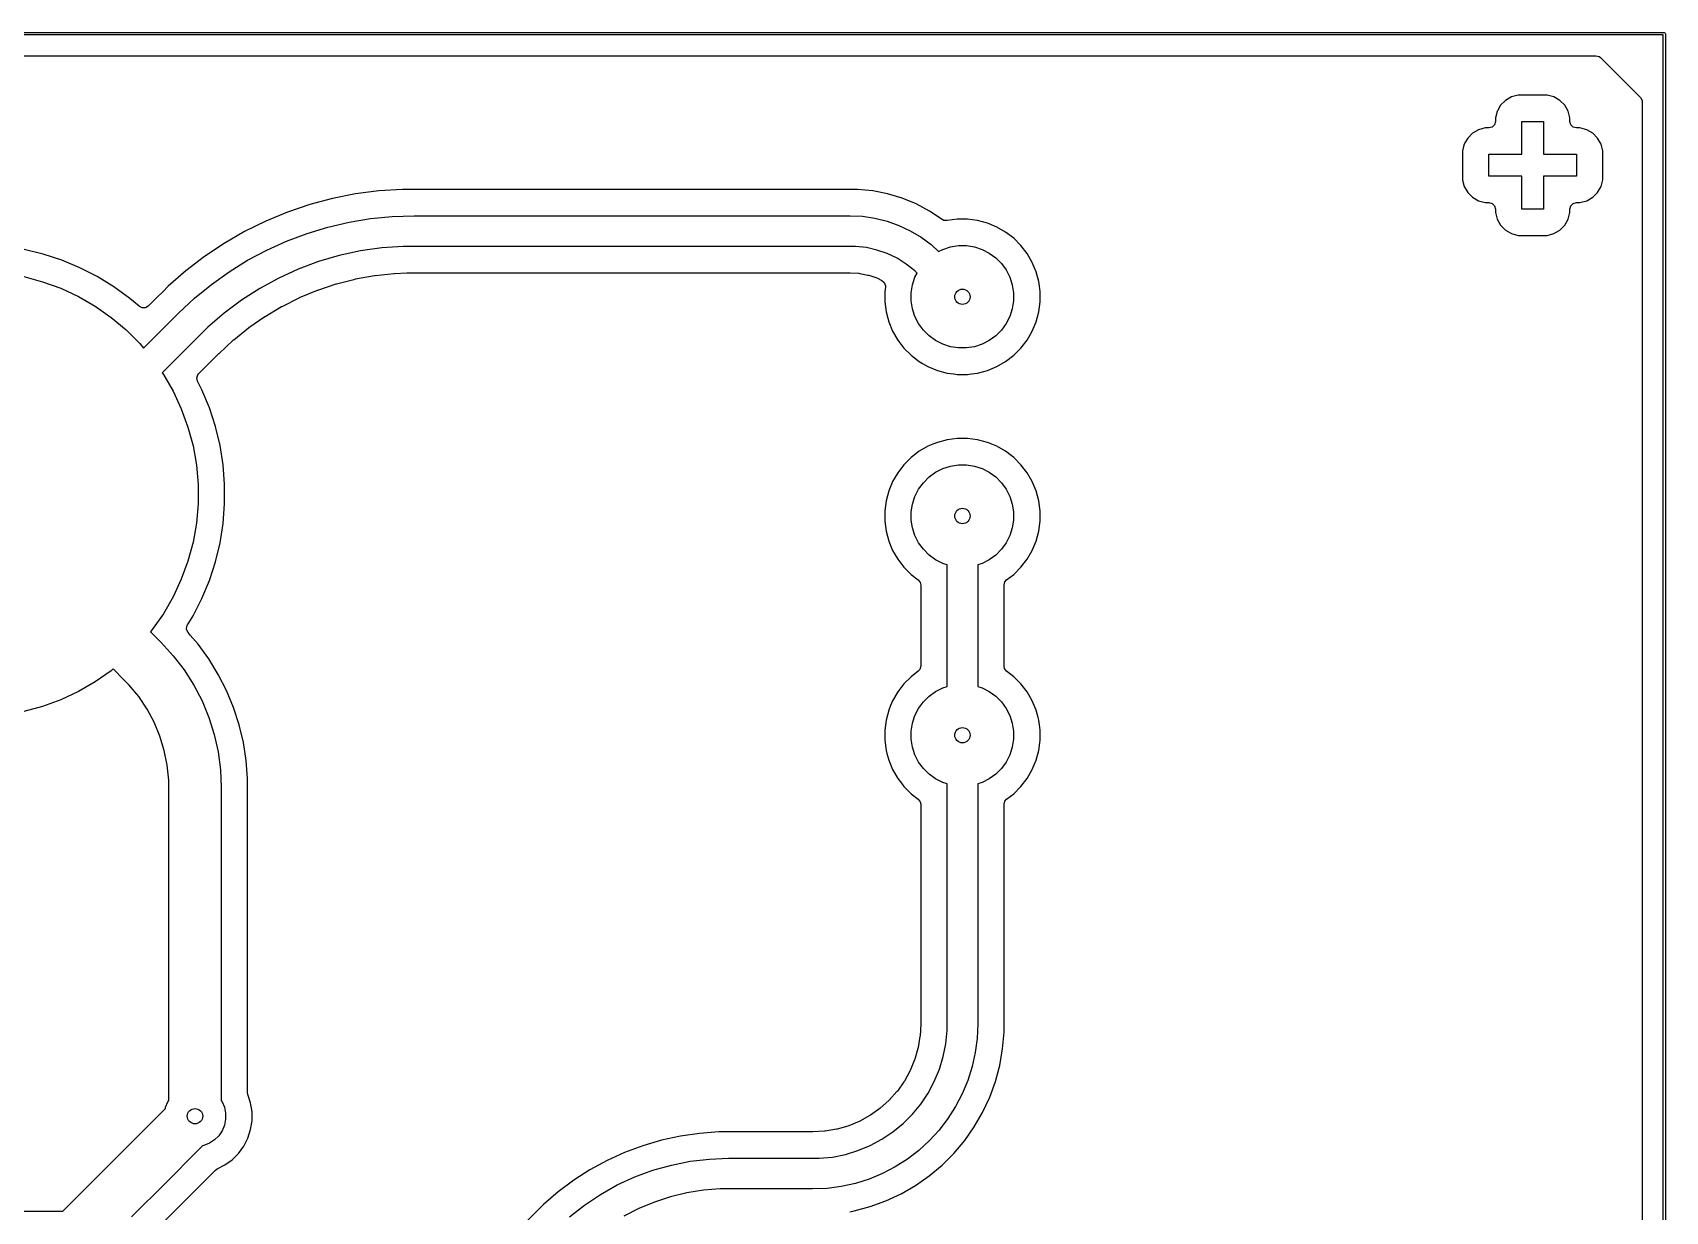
# Model space of a CAD drawing. Extents: x 70.6 to 149.6, y -117.6 to -52.5.
# Drawn here: x 112.39 to 149.61, y -79.41 to -52.53 of the extents above; entities that cross this region are included whole.
import ezdxf

# ---------------------------------------------------------------- set-up
doc = ezdxf.new("R2010")
doc.units = 0
doc.layers.add('BLACK', color=7, linetype='CONTINUOUS')

msp = doc.modelspace()

# ---------------------------------------------------------------- linework, layer by layer
at = {"layer": 'BLACK', "linetype": 'CONTINUOUS'}
for p, q in [((70.58834, -52.52617), (149.58834, -52.52617)), ((149.56334, -52.57617), (70.61334, -52.57617)), ((149.56334, -117.52617), (149.56334, -52.57617)), ((149.58834, -52.52617), (149.597907, -52.528073)), ((149.597907, -52.528073), (149.611437, -52.541603)), ((149.611437, -52.541603), (149.61334, -52.55117)), ((149.61334, -52.55117), (149.61334, -117.55117)), ((72.149558, -53.05167), (148.027122, -53.05167)), ((148.027122, -53.05167), (148.101622, -53.071632)), ((148.101622, -53.071632), (148.132481, -53.095311)), ((148.132481, -53.095311), (149.044199, -54.007029)), ((146.259283, -53.95067), (146.106556, -53.991593)), ((146.417397, -53.95067), (146.259283, -53.95067)), ((146.917397, -53.95067), (146.417397, -53.95067)), ((147.070124, -53.991593), (146.917397, -53.95067)), ((145.776762, -54.326855), (145.73784, -54.472111)), ((145.778763, -54.319386), (145.776762, -54.326855)), ((145.785588, -54.307564), (145.778763, -54.319386)), ((145.85782, -54.182453), (145.785588, -54.307564)), ((145.969623, -54.07065), (145.85782, -54.182453)), ((146.106554, -53.991594), (145.969623, -54.07065)), ((146.106556, -53.991593), (146.106554, -53.991593)), ((146.106554, -53.991593), (146.106554, -53.991594)), ((147.207056, -54.07065), (147.070124, -53.991593)), ((147.31886, -54.182454), (147.207056, -54.07065)), ((147.397917, -54.319386), (147.31886, -54.182454)), ((147.438839, -54.472111), (147.397917, -54.319386)), ((149.044199, -54.007029), (149.082763, -54.073824)), ((149.082763, -54.073824), (149.08784, -54.112388)), ((149.08784, -54.112388), (149.08784, -115.989952)), ((145.509283, -54.70067), (145.356556, -54.741593)), ((145.58884, -54.70067), (145.509283, -54.70067)), ((145.66334, -54.680708), (145.58884, -54.70067)), ((145.717878, -54.62617), (145.66334, -54.680708)), ((145.73784, -54.55167), (145.717878, -54.62617)), ((145.73784, -54.472111), (145.73784, -54.55167)), ((146.33834, -55.30117), (146.33834, -54.55117)), ((146.33834, -54.55117), (146.83834, -54.55117)), ((146.83834, -54.55117), (146.83834, -55.30117)), ((147.43884, -54.472113), (147.438839, -54.472111)), ((147.43884, -54.55167), (147.43884, -54.472113)), ((147.458802, -54.62617), (147.43884, -54.55167)), ((147.51334, -54.680708), (147.458802, -54.62617)), ((147.58784, -54.70067), (147.51334, -54.680708)), ((147.667397, -54.70067), (147.58784, -54.70067)), ((147.820124, -54.741593), (147.667397, -54.70067)), ((145.028763, -55.069386), (145.015058, -55.120535)), ((145.045793, -55.039889), (145.028763, -55.069386)), ((145.10782, -54.932453), (145.045793, -55.039889)), ((145.219623, -54.82065), (145.10782, -54.932453)), ((145.356554, -54.741594), (145.219623, -54.82065)), ((145.356556, -54.741593), (145.356554, -54.741593)), ((145.356554, -54.741593), (145.356554, -54.741594)), ((147.957056, -54.82065), (147.820124, -54.741593)), ((148.06886, -54.932454), (147.957056, -54.82065)), ((148.147917, -55.069386), (148.06886, -54.932454)), ((148.18884, -55.222113), (148.147917, -55.069386)), ((145.015058, -55.120535), (144.98784, -55.222111)), ((144.98784, -55.222111), (144.98784, -55.880228)), ((145.58834, -55.80117), (145.58834, -55.30117)), ((145.58834, -55.30117), (146.33834, -55.30117)), ((146.83834, -55.30117), (147.58834, -55.30117)), ((147.58834, -55.30117), (147.58834, -55.80117)), ((148.18884, -55.880227), (148.18884, -55.222113)), ((146.33834, -55.80117), (145.58834, -55.80117)), ((146.33834, -56.55117), (146.33834, -55.80117)), ((147.58834, -55.80117), (146.83834, -55.80117)), ((146.83834, -55.80117), (146.83834, -56.55117)), ((120.284842, -56.135772), (119.753003, -56.205788)), ((120.820127, -56.100692), (120.284842, -56.135772)), ((120.987386, -56.100692), (120.820127, -56.100692)), ((120.987847, -56.10067), (120.987386, -56.100692)), ((131.027671, -56.10067), (120.987847, -56.10067)), ((131.200159, -56.100669), (131.027671, -56.10067)), ((131.200164, -56.100669), (131.200159, -56.100669)), ((131.54349, -56.134481), (131.200164, -56.100669)), ((131.543493, -56.134481), (131.54349, -56.134481)), ((131.543497, -56.134482), (131.543493, -56.134481)), ((131.881845, -56.201782), (131.543497, -56.134482)), ((132.211976, -56.301925), (131.881845, -56.201782)), ((144.98784, -55.880228), (144.990483, -55.89009)), ((144.990483, -55.89009), (145.028763, -56.032954)), ((145.028763, -56.032954), (145.10782, -56.169886)), ((145.10782, -56.169886), (145.219624, -56.28169)), ((147.957056, -56.28169), (148.06886, -56.169886)), ((148.06886, -56.169886), (148.147917, -56.032954)), ((148.147917, -56.032954), (148.18884, -55.880227)), ((118.708716, -56.449278), (118.200765, -56.621702)), ((118.708739, -56.449271), (118.708716, -56.449278)), ((119.226865, -56.310442), (118.708739, -56.449271)), ((119.226883, -56.310438), (119.226865, -56.310442)), ((119.753003, -56.205788), (119.226883, -56.310438)), ((132.211985, -56.301928), (132.211976, -56.301925)), ((132.53071, -56.433948), (132.211985, -56.301928)), ((132.530716, -56.433951), (132.53071, -56.433948)), ((132.834954, -56.596569), (132.530716, -56.433951)), ((145.219624, -56.28169), (145.356556, -56.360747)), ((145.356556, -56.360747), (145.509283, -56.40167)), ((145.509283, -56.40167), (145.58884, -56.40167)), ((145.58884, -56.40167), (145.66334, -56.421632)), ((145.66334, -56.421632), (145.717878, -56.47617)), ((145.717878, -56.47617), (145.73784, -56.55067)), ((145.73784, -56.55067), (145.73784, -56.630227)), ((146.83834, -56.55117), (146.33834, -56.55117)), ((147.43884, -56.55067), (147.458802, -56.47617)), ((147.43884, -56.630227), (147.43884, -56.55067)), ((147.458802, -56.47617), (147.51334, -56.421632)), ((147.51334, -56.421632), (147.58784, -56.40167)), ((147.58784, -56.40167), (147.667397, -56.40167)), ((147.667397, -56.40167), (147.820124, -56.360747)), ((147.820124, -56.360747), (147.957056, -56.28169)), ((117.705158, -56.826986), (117.224051, -57.064241)), ((117.705164, -56.826984), (117.705158, -56.826986)), ((118.200751, -56.621707), (117.705164, -56.826984)), ((118.200765, -56.621702), (118.200751, -56.621707)), ((119.123222, -56.959896), (119.607091, -56.847076)), ((119.607091, -56.847076), (120.097303, -56.766144)), ((120.097303, -56.766144), (120.591759, -56.717447)), ((120.591759, -56.717447), (121.087635, -56.701216)), ((121.087635, -56.701216), (121.088339, -56.70117)), ((121.088339, -56.70117), (131.027679, -56.70117)), ((131.027679, -56.70117), (131.027687, -56.70117)), ((131.027687, -56.70117), (131.312972, -56.715184)), ((131.312972, -56.715184), (131.59552, -56.757094)), ((131.59552, -56.757094), (131.8726, -56.826497)), ((131.8726, -56.826497), (132.141543, -56.922725)), ((132.141543, -56.922725), (132.399758, -57.044852)), ((133.124407, -56.789975), (132.834954, -56.596569)), ((133.168513, -56.809979), (133.124407, -56.789975)), ((133.237034, -56.810031), (133.168513, -56.809979)), ((133.237409, -56.811915), (133.237034, -56.810031)), ((133.242197, -56.810962), (133.237409, -56.811915)), ((133.472289, -56.78067), (133.242197, -56.810962)), ((133.472295, -56.78067), (133.472289, -56.78067)), ((133.704385, -56.78067), (133.472295, -56.78067)), ((133.70439, -56.78067), (133.704385, -56.78067)), ((133.934478, -56.810961), (133.70439, -56.78067)), ((133.934489, -56.810964), (133.934478, -56.810961)), ((134.15867, -56.871033), (133.934489, -56.810964)), ((134.158671, -56.871033), (134.15867, -56.871033)), ((134.158673, -56.871034), (134.158671, -56.871033)), ((134.19741, -56.887079), (134.158673, -56.871034)), ((134.373092, -56.95985), (134.19741, -56.887079)), ((145.73784, -56.630227), (145.778763, -56.782954)), ((145.778763, -56.782954), (145.85782, -56.919886)), ((145.85782, -56.919886), (145.969624, -57.03169)), ((147.207056, -57.03169), (147.31886, -56.919886)), ((147.31886, -56.919886), (147.397917, -56.782954)), ((147.397917, -56.782954), (147.43884, -56.630227)), ((117.224051, -57.064241), (116.759502, -57.332445)), ((117.730202, -57.484185), (118.182764, -57.279134)), ((118.182764, -57.279134), (118.647767, -57.104121)), ((118.647767, -57.104121), (119.123222, -56.959896)), ((132.399758, -57.044852), (132.644759, -57.1917)), ((132.644759, -57.1917), (132.874187, -57.361855)), ((134.373098, -56.959853), (134.373092, -56.95985)), ((134.373099, -56.959854), (134.373098, -56.959853)), ((134.574084, -57.075891), (134.373099, -56.959854)), ((134.574092, -57.075896), (134.574084, -57.075891)), ((134.758217, -57.217181), (134.574092, -57.075896)), ((134.922328, -57.381292), (134.758217, -57.217181)), ((145.969624, -57.03169), (146.106556, -57.110747)), ((146.106556, -57.110747), (146.259283, -57.15167)), ((146.259283, -57.15167), (146.917397, -57.15167)), ((146.917397, -57.15167), (147.070124, -57.110747)), ((147.070124, -57.110747), (147.207056, -57.03169)), ((112.631455, -57.579727), (112.197404, -57.475519)), ((113.055964, -57.717658), (112.631455, -57.579727)), ((116.313464, -57.630476), (115.887879, -57.957036)), ((116.313469, -57.630471), (116.313464, -57.630476)), ((116.759487, -57.332454), (116.313469, -57.630471)), ((116.759502, -57.332445), (116.759487, -57.332454)), ((117.29202, -57.718396), (117.730202, -57.484185)), ((119.382657, -57.61103), (118.910258, -57.749736)), ((119.863748, -57.506377), (119.382657, -57.61103)), ((120.351079, -57.436312), (119.863748, -57.506377)), ((120.842166, -57.401191), (120.351079, -57.436312)), ((121.088337, -57.401193), (120.842166, -57.401191)), ((121.088339, -57.40117), (121.088337, -57.401169)), ((121.088337, -57.401169), (121.088337, -57.40117)), ((121.088337, -57.40117), (121.088337, -57.401193)), ((131.027679, -57.40117), (121.088339, -57.40117)), ((131.027681, -57.401169), (131.027679, -57.40117)), ((131.027682, -57.40117), (131.027681, -57.401169)), ((131.15183, -57.401169), (131.027682, -57.40117)), ((131.398565, -57.428968), (131.15183, -57.401169)), ((131.640636, -57.484218), (131.398565, -57.428968)), ((131.874999, -57.566224), (131.640636, -57.484218)), ((132.098706, -57.673955), (131.874999, -57.566224)), ((132.308944, -57.806057), (132.098706, -57.673955)), ((132.874187, -57.361855), (133.046603, -57.518124)), ((133.046603, -57.518124), (133.1406, -57.470231)), ((133.1406, -57.470231), (133.315209, -57.413497)), ((133.315209, -57.413497), (133.496543, -57.384777)), ((133.496543, -57.384777), (133.680137, -57.384777)), ((133.680137, -57.384777), (133.861471, -57.413497)), ((133.861471, -57.413497), (134.03608, -57.470231)), ((134.03608, -57.470231), (134.199663, -57.553581)), ((134.199663, -57.553581), (134.348194, -57.661495)), ((134.348194, -57.661495), (134.478015, -57.791316)), ((135.063613, -57.565417), (134.922328, -57.381292)), ((135.063616, -57.565422), (135.063613, -57.565417)), ((135.17966, -57.766418), (135.063616, -57.565422)), ((113.055986, -57.717666), (113.055964, -57.717658)), ((113.468372, -57.888482), (113.055986, -57.717666)), ((113.866087, -58.091127), (113.468372, -57.888482)), ((115.887877, -57.957038), (115.484568, -58.310728)), ((115.887879, -57.957036), (115.887877, -57.957038)), ((116.466233, -58.270165), (116.870095, -57.980764)), ((116.870095, -57.980764), (117.29202, -57.718396)), ((118.448957, -57.92179), (118.001107, -58.126315)), ((118.910258, -57.749736), (118.448957, -57.92179)), ((120.19816, -58.065164), (120.63417, -58.01829)), ((120.63417, -58.01829), (120.644768, -58.017532)), ((120.644768, -58.017532), (120.925785, -58.007497)), ((120.925785, -58.007497), (121.086321, -58.001765)), ((121.086321, -58.001765), (121.091638, -58.00167)), ((121.091638, -58.00167), (121.18195, -58.00167)), ((121.18195, -58.00167), (130.934066, -58.00167)), ((130.934066, -58.00167), (130.934071, -58.001671)), ((130.934071, -58.001671), (131.022812, -58.00167)), ((131.022812, -58.00167), (131.032553, -58.001988)), ((131.032553, -58.001988), (131.228115, -58.014805)), ((131.228115, -58.014805), (131.247428, -58.017348)), ((131.247428, -58.017348), (131.434854, -58.054628)), ((131.434854, -58.054628), (131.453656, -58.059665)), ((131.453656, -58.059665), (131.634626, -58.121095)), ((132.50307, -57.960867), (132.308944, -57.806057)), ((132.554059, -58.011856), (132.50307, -57.960867)), ((132.507401, -58.10343), (132.554059, -58.011856)), ((134.478015, -57.791316), (134.585929, -57.939847)), ((134.585929, -57.939847), (134.669279, -58.10343)), ((135.268477, -57.98084), (135.17966, -57.766418)), ((135.328546, -58.205021), (135.268477, -57.98084)), ((112.187853, -58.091586), (112.615925, -58.206288)), ((112.615925, -58.206288), (113.032372, -58.357862)), ((113.032372, -58.357862), (113.434023, -58.545155)), ((113.866095, -58.091132), (113.866087, -58.091127)), ((114.246692, -58.324363), (113.866095, -58.091132)), ((114.607817, -58.586735), (114.246692, -58.324363)), ((115.365313, -58.429984), (115.226329, -58.568967)), ((115.484566, -58.31073), (115.365312, -58.429983)), ((115.365312, -58.429983), (115.365313, -58.429984)), ((115.484568, -58.310728), (115.484566, -58.31073)), ((116.082163, -58.585361), (116.466233, -58.270165)), ((117.568988, -58.362267), (117.154803, -58.628446)), ((118.001107, -58.126315), (117.568988, -58.362267)), ((118.479398, -58.568253), (118.884561, -58.400431)), ((118.884561, -58.400431), (118.894481, -58.396731)), ((118.894481, -58.396731), (119.310609, -58.258232)), ((119.310609, -58.258232), (119.320759, -58.255252)), ((119.320759, -58.255252), (119.745705, -58.146792)), ((119.745705, -58.146792), (119.756059, -58.14454)), ((119.756059, -58.14454), (120.187651, -58.066674)), ((120.187651, -58.066674), (120.19816, -58.065164)), ((131.634626, -58.121095), (131.652621, -58.128549)), ((131.652621, -58.128549), (131.749908, -58.176526)), ((131.749908, -58.176526), (131.807895, -58.227379)), ((131.807895, -58.227379), (131.832687, -58.300414)), ((131.831731, -58.329607), (131.81784, -58.435119)), ((131.81784, -58.435119), (131.81784, -58.66722)), ((131.832687, -58.300414), (131.831731, -58.329607)), ((132.421947, -58.459373), (132.450667, -58.278039)), ((132.450667, -58.278039), (132.507401, -58.10343)), ((134.669279, -58.10343), (134.726013, -58.278039)), ((134.726013, -58.278039), (134.754733, -58.459373)), ((135.328548, -58.20503), (135.328546, -58.205021)), ((135.328548, -58.205031), (135.328548, -58.20503)), ((135.342463, -58.310728), (135.328548, -58.205031)), ((135.358157, -58.429942), (135.342463, -58.310728)), ((135.358839, -58.435119), (135.358157, -58.429942)), ((135.35884, -58.435125), (135.358839, -58.435119)), ((135.35884, -58.667215), (135.35884, -58.435125)), ((113.434023, -58.545155), (113.817822, -58.766741)), ((113.817822, -58.766741), (114.180848, -59.020935)), ((114.817796, -58.766074), (114.607817, -58.586735)), ((114.827095, -58.774016), (114.817796, -58.766074)), ((114.885299, -58.804638), (114.827095, -58.774016)), ((114.962427, -58.804638), (114.885299, -58.804638)), ((115.029222, -58.766074), (114.962427, -58.804638)), ((115.226329, -58.568967), (115.029222, -58.766074)), ((115.719531, -58.925001), (116.082163, -58.585361)), ((117.154803, -58.628446), (116.760662, -58.923494)), ((117.6911, -58.99783), (118.068278, -58.774042)), ((118.068278, -58.774042), (118.077589, -58.768958)), ((118.077589, -58.768958), (118.469741, -58.572663)), ((118.469741, -58.572663), (118.479398, -58.568253)), ((131.81784, -58.66722), (131.848131, -58.897308)), ((132.421947, -58.642967), (132.421947, -58.459373)), ((132.450667, -58.824301), (132.421947, -58.642967)), ((134.754733, -58.642967), (134.726013, -58.824301)), ((134.754733, -58.459373), (134.754733, -58.642967)), ((135.328548, -58.897308), (135.358839, -58.66722)), ((135.358839, -58.66722), (135.35884, -58.667215)), ((114.180848, -59.020935), (114.520338, -59.305801)), ((114.921151, -59.723381), (115.719524, -58.925008)), ((115.719524, -58.925008), (115.71953, -58.925001)), ((115.71953, -58.925001), (115.719531, -58.925001)), ((116.760662, -58.923494), (116.388574, -59.245909)), ((117.321955, -59.25367), (117.68219, -59.003556)), ((117.68219, -59.003556), (117.6911, -58.99783)), ((131.848131, -58.897308), (131.848131, -58.897309)), ((131.848131, -58.897309), (131.885397, -59.036387)), ((131.885397, -59.036387), (131.908203, -59.1215)), ((131.908203, -59.1215), (131.99702, -59.335922)), ((132.507401, -58.99891), (132.450667, -58.824301)), ((132.590751, -59.162493), (132.507401, -58.99891)), ((132.698665, -59.311024), (132.590751, -59.162493)), ((134.585929, -59.162493), (134.478015, -59.311024)), ((134.669279, -58.99891), (134.585929, -59.162493)), ((134.726013, -58.824301), (134.669279, -58.99891)), ((135.17966, -59.335922), (135.268477, -59.1215)), ((135.268477, -59.1215), (135.328546, -58.897319)), ((135.328546, -58.897314), (135.328548, -58.897309)), ((135.328546, -58.897319), (135.328546, -58.897314)), ((135.328548, -58.897309), (135.328548, -58.897308)), ((114.520338, -59.305801), (114.833709, -59.619172)), ((116.214504, -59.419978), (115.348069, -60.286413)), ((116.388574, -59.245909), (116.214504, -59.419978)), ((116.641049, -59.8428), (116.963983, -59.542139)), ((116.963983, -59.542139), (116.972003, -59.535192)), ((116.972003, -59.535192), (116.976362, -59.53168)), ((116.976362, -59.53168), (117.313456, -59.260033)), ((117.313456, -59.260033), (117.321955, -59.25367)), ((131.99702, -59.335922), (131.997023, -59.335928)), ((131.997023, -59.335928), (131.997024, -59.335929)), ((131.997024, -59.335929), (132.113061, -59.536914)), ((132.113061, -59.536914), (132.113066, -59.536922)), ((132.113066, -59.536922), (132.254351, -59.721047)), ((132.828486, -59.440845), (132.698665, -59.311024)), ((132.977017, -59.548759), (132.828486, -59.440845)), ((133.1406, -59.632109), (132.977017, -59.548759)), ((134.199663, -59.548759), (134.03608, -59.632109)), ((134.348194, -59.440845), (134.199663, -59.548759)), ((134.478015, -59.311024), (134.348194, -59.440845)), ((134.922329, -59.721047), (135.063616, -59.536918)), ((135.063616, -59.536918), (135.17966, -59.335922)), ((114.833709, -59.619172), (114.921151, -59.723381)), ((116.179576, -60.30414), (116.637277, -59.846439)), ((116.637277, -59.846439), (116.641049, -59.8428)), ((132.254351, -59.721047), (132.418463, -59.885159)), ((132.418463, -59.885159), (132.458526, -59.9159)), ((132.458526, -59.9159), (132.602587, -60.026443)), ((133.315209, -59.688843), (133.1406, -59.632109)), ((133.496543, -59.717563), (133.315209, -59.688843)), ((133.680137, -59.717563), (133.496543, -59.717563)), ((133.861471, -59.688843), (133.680137, -59.717563)), ((134.03608, -59.632109), (133.861471, -59.688843)), ((134.574088, -60.026446), (134.758217, -59.885159)), ((134.758217, -59.885159), (134.922329, -59.721047)), ((115.348069, -60.286413), (115.372769, -60.321688)), ((132.602587, -60.026443), (132.602595, -60.026448)), ((132.602595, -60.026448), (132.679156, -60.07065)), ((132.679156, -60.07065), (132.803588, -60.14249)), ((132.803588, -60.14249), (133.01801, -60.231307)), ((133.01801, -60.231307), (133.242191, -60.291376)), ((133.242191, -60.291376), (133.242195, -60.291376)), ((133.242195, -60.291376), (133.242201, -60.291378)), ((133.242201, -60.291378), (133.393945, -60.311355)), ((133.792386, -60.310084), (133.934478, -60.291378)), ((133.934478, -60.291378), (133.934479, -60.291378)), ((133.934479, -60.291378), (133.934484, -60.291376)), ((133.934484, -60.291376), (133.934489, -60.291376)), ((133.934489, -60.291376), (134.15867, -60.231307)), ((134.15867, -60.231307), (134.373092, -60.14249)), ((134.373092, -60.14249), (134.574088, -60.026446)), ((115.372769, -60.321688), (115.594355, -60.705487)), ((116.136144, -60.401696), (116.159978, -60.328343)), ((116.152179, -60.477137), (116.136144, -60.401696)), ((116.251028, -60.671138), (116.152179, -60.477137)), ((116.159978, -60.328343), (116.179576, -60.30414)), ((133.393945, -60.311355), (133.472295, -60.32167)), ((133.472295, -60.32167), (133.704385, -60.32167)), ((133.704385, -60.32167), (133.792386, -60.310084)), ((115.594355, -60.705487), (115.781648, -61.107138)), ((116.421848, -61.083535), (116.251028, -60.671138)), ((115.781648, -61.107138), (115.933222, -61.523585)), ((116.559785, -61.508063), (116.421848, -61.083535)), ((115.933222, -61.523585), (116.047924, -61.951657)), ((116.66399, -61.942104), (116.559785, -61.508063)), ((133.472289, -61.78067), (133.242201, -61.810961)), ((133.472295, -61.78067), (133.472289, -61.78067)), ((133.704385, -61.78067), (133.472295, -61.78067)), ((133.70439, -61.78067), (133.704385, -61.78067)), ((133.934478, -61.810961), (133.70439, -61.78067)), ((116.047924, -61.951657), (116.12488, -62.388097)), ((116.733818, -62.382984), (116.66399, -61.942104)), ((132.602587, -62.075896), (132.418462, -62.217181)), ((132.602595, -62.075891), (132.602587, -62.075896)), ((132.80358, -61.959854), (132.602595, -62.075891)), ((132.803583, -61.959852), (132.80358, -61.959854)), ((132.803588, -61.95985), (132.803583, -61.959852)), ((132.91314, -61.914471), (132.803588, -61.95985)), ((133.018006, -61.871034), (132.91314, -61.914471)), ((133.2422, -61.810961), (133.018006, -61.871034)), ((133.242201, -61.810961), (133.2422, -61.810961)), ((133.934489, -61.810964), (133.934478, -61.810961)), ((134.15867, -61.871033), (133.934489, -61.810964)), ((134.158671, -61.871033), (134.15867, -61.871033)), ((134.158673, -61.871034), (134.158671, -61.871033)), ((134.180864, -61.880226), (134.158673, -61.871034)), ((134.373092, -61.95985), (134.180864, -61.880226)), ((134.373098, -61.959853), (134.373092, -61.95985)), ((134.373099, -61.959854), (134.373098, -61.959853)), ((134.574084, -62.075891), (134.373099, -61.959854)), ((134.574092, -62.075896), (134.574084, -62.075891)), ((134.696581, -62.169886), (134.574092, -62.075896)), ((116.12488, -62.388097), (116.163505, -62.829584)), ((116.76884, -62.827983), (116.733818, -62.382984)), ((132.254351, -62.381292), (132.113066, -62.565417)), ((132.418462, -62.217181), (132.254351, -62.381292)), ((132.977017, -62.553581), (133.1406, -62.470231)), ((133.1406, -62.470231), (133.315209, -62.413497)), ((133.315209, -62.413497), (133.496543, -62.384777)), ((133.496543, -62.384777), (133.680137, -62.384777)), ((133.680137, -62.384777), (133.861471, -62.413497)), ((133.861471, -62.413497), (134.03608, -62.470231)), ((134.03608, -62.470231), (134.199663, -62.553581)), ((134.758217, -62.217181), (134.696581, -62.169886)), ((134.922329, -62.381293), (134.758217, -62.217181)), ((134.923627, -62.382985), (134.922329, -62.381293)), ((135.063613, -62.565417), (134.923627, -62.382985)), ((116.163505, -62.829584), (116.163505, -63.272756)), ((116.76884, -63.274357), (116.76884, -62.827983)), ((131.971519, -62.827983), (131.908204, -62.980836)), ((131.99702, -62.766418), (131.971519, -62.827983)), ((131.997022, -62.766413), (131.99702, -62.766418)), ((131.997024, -62.76641), (131.997022, -62.766413)), ((132.113061, -62.565425), (131.997024, -62.76641)), ((132.113066, -62.565417), (132.113061, -62.565425)), ((132.590751, -62.939847), (132.698665, -62.791316)), ((132.698665, -62.791316), (132.828486, -62.661495)), ((132.828486, -62.661495), (132.977017, -62.553581)), ((134.199663, -62.553581), (134.348194, -62.661495)), ((134.348194, -62.661495), (134.478015, -62.791316)), ((134.478015, -62.791316), (134.585929, -62.939847)), ((135.063616, -62.565422), (135.063613, -62.565417)), ((135.17966, -62.766418), (135.063616, -62.565422)), ((135.268477, -62.98084), (135.17966, -62.766418)), ((116.163505, -63.272756), (116.12488, -63.714243)), ((116.733818, -63.719356), (116.76884, -63.274357)), ((131.848131, -63.205031), (131.81784, -63.435119)), ((131.908204, -62.980836), (131.848131, -63.20503)), ((131.848131, -63.20503), (131.848131, -63.205031)), ((132.450667, -63.278039), (132.507401, -63.10343)), ((132.507401, -63.10343), (132.590751, -62.939847)), ((134.585929, -62.939847), (134.669279, -63.10343)), ((134.669279, -63.10343), (134.726013, -63.278039)), ((135.328546, -63.205021), (135.268477, -62.98084)), ((135.328548, -63.20503), (135.328546, -63.205021)), ((135.328548, -63.205031), (135.328548, -63.20503)), ((135.351717, -63.381023), (135.328548, -63.205031)), ((131.81784, -63.435119), (131.81784, -63.66722)), ((132.421947, -63.459373), (132.450667, -63.278039)), ((132.421947, -63.642967), (132.421947, -63.459373)), ((132.450667, -63.824301), (132.421947, -63.642967)), ((134.726013, -63.278039), (134.754733, -63.459373)), ((134.754733, -63.642967), (134.726013, -63.824301)), ((134.754733, -63.459373), (134.754733, -63.642967)), ((135.35884, -63.435125), (135.351717, -63.381023)), ((135.35884, -63.667215), (135.35884, -63.435125)), ((116.12488, -63.714243), (116.047924, -64.150683)), ((116.66399, -64.160236), (116.733818, -63.719356)), ((131.81784, -63.66722), (131.848131, -63.897308)), ((131.848131, -63.897308), (131.848131, -63.897309)), ((131.848131, -63.897309), (131.848134, -63.897319)), ((131.848134, -63.897319), (131.908203, -64.1215)), ((132.507401, -63.99891), (132.450667, -63.824301)), ((132.590751, -64.162493), (132.507401, -63.99891)), ((134.669279, -63.99891), (134.585929, -64.162493)), ((134.726013, -63.824301), (134.669279, -63.99891)), ((135.268477, -64.1215), (135.328546, -63.897319)), ((135.328546, -63.897314), (135.328548, -63.897309)), ((135.328546, -63.897319), (135.328546, -63.897314)), ((135.328548, -63.897308), (135.351976, -63.719354)), ((135.328548, -63.897309), (135.328548, -63.897308)), ((135.351976, -63.719354), (135.35884, -63.667215)), ((116.047924, -64.150683), (115.933222, -64.578755)), ((116.559785, -64.594277), (116.66399, -64.160236)), ((131.908203, -64.1215), (131.99702, -64.335922)), ((131.99702, -64.335922), (131.997023, -64.335928)), ((131.997023, -64.335928), (131.997024, -64.335929)), ((131.997024, -64.335929), (132.113061, -64.536914)), ((132.698665, -64.311024), (132.590751, -64.162493)), ((132.828486, -64.440845), (132.698665, -64.311024)), ((134.478015, -64.311024), (134.348194, -64.440845)), ((134.585929, -64.162493), (134.478015, -64.311024)), ((135.063616, -64.536918), (135.17966, -64.335922)), ((135.17966, -64.335922), (135.268477, -64.1215)), ((115.933222, -64.578755), (115.781648, -64.995202)), ((116.421848, -65.018805), (116.559785, -64.594277)), ((132.113061, -64.536914), (132.113066, -64.536922)), ((132.113066, -64.536922), (132.254351, -64.721047)), ((132.254351, -64.721047), (132.418463, -64.885159)), ((132.977017, -64.548759), (132.828486, -64.440845)), ((133.1406, -64.632109), (132.977017, -64.548759)), ((133.23834, -64.663866), (133.1406, -64.632109)), ((133.23834, -67.438473), (133.23834, -64.663866)), ((134.03608, -64.632109), (133.93834, -64.663866)), ((133.93834, -64.663866), (133.93834, -67.438473)), ((134.199663, -64.548759), (134.03608, -64.632109)), ((134.348194, -64.440845), (134.199663, -64.548759)), ((134.758217, -64.885159), (134.922329, -64.721047)), ((134.922329, -64.721047), (135.063616, -64.536918)), ((115.781648, -64.995202), (115.594355, -65.396853)), ((116.251028, -65.431202), (116.421848, -65.018805)), ((132.418463, -64.885159), (132.579547, -65.008763)), ((132.579547, -65.008763), (132.626498, -65.06995)), ((132.626498, -65.06995), (132.63784, -65.12697)), ((132.63784, -65.12697), (132.63784, -66.975368)), ((134.53884, -65.12697), (134.558802, -65.05247)), ((134.53884, -66.975368), (134.53884, -65.12697)), ((134.558802, -65.05247), (134.597131, -65.008764)), ((134.597131, -65.008764), (134.758217, -64.885159)), ((115.594355, -65.396853), (115.372769, -65.780652)), ((116.048378, -65.828925), (116.251028, -65.431202)), ((115.372769, -65.780652), (115.118575, -66.143678)), ((115.951762, -65.986586), (116.048378, -65.828925)), ((115.118575, -66.143678), (115.077877, -66.192179)), ((115.077877, -66.192179), (115.322256, -66.436558)), ((115.903168, -66.13913), (115.90922, -66.06224)), ((115.936372, -66.208745), (115.903168, -66.13913)), ((115.90922, -66.06224), (115.92263, -66.034125)), ((115.92263, -66.034125), (115.951762, -65.986586)), ((115.98574, -66.266548), (115.936372, -66.208745)), ((115.322256, -66.436558), (115.322261, -66.436562)), ((115.322261, -66.436562), (115.32226, -66.436562)), ((115.32226, -66.436562), (115.322277, -66.436582)), ((115.322277, -66.436582), (115.598156, -66.737652)), ((116.163157, -66.474279), (115.98574, -66.266548)), ((116.407107, -66.81005), (116.163157, -66.474279)), ((115.598156, -66.737652), (115.846759, -67.061641)), ((116.623959, -67.163926), (116.407107, -66.81005)), ((132.63784, -66.975368), (132.617878, -67.049868)), ((134.550182, -67.032387), (134.53884, -66.975368)), ((113.817822, -67.335599), (113.434023, -67.557185)), ((114.180848, -67.081405), (113.817822, -67.335599)), ((114.229349, -67.040707), (114.180848, -67.081405)), ((114.473725, -67.285083), (114.229349, -67.040707)), ((114.473729, -67.285088), (114.473725, -67.285083)), ((114.594656, -67.406016), (114.473729, -67.285088)), ((115.846759, -67.061641), (116.066179, -67.406065)), ((116.62396, -67.163928), (116.623959, -67.163926)), ((116.812373, -67.533712), (116.62396, -67.163928)), ((132.418462, -67.217181), (132.254351, -67.381292)), ((132.579546, -67.093577), (132.418462, -67.217181)), ((132.617878, -67.049868), (132.579546, -67.093577)), ((134.597134, -67.093577), (134.550182, -67.032387)), ((134.758217, -67.217181), (134.597134, -67.093577)), ((134.922328, -67.381292), (134.758217, -67.217181)), ((113.434023, -67.557185), (113.032372, -67.744478)), ((114.81164, -67.670414), (114.594656, -67.406016)), ((115.001664, -67.954807), (114.81164, -67.670414)), ((116.066179, -67.406065), (116.254745, -67.768302)), ((116.812374, -67.533714), (116.812373, -67.533712)), ((116.812376, -67.53372), (116.812374, -67.533714)), ((116.812379, -67.533725), (116.812376, -67.53372)), ((116.971203, -67.917168), (116.812379, -67.533725)), ((132.113061, -67.565425), (131.997024, -67.76641)), ((132.113066, -67.565417), (132.113061, -67.565425)), ((132.254351, -67.381292), (132.113066, -67.565417)), ((132.698665, -67.791316), (132.828486, -67.661495)), ((132.828486, -67.661495), (132.977017, -67.553581)), ((132.977017, -67.553581), (133.1406, -67.470231)), ((133.1406, -67.470231), (133.23834, -67.438473)), ((133.93834, -67.438473), (134.03608, -67.470231)), ((134.03608, -67.470231), (134.199663, -67.553581)), ((134.199663, -67.553581), (134.348194, -67.661495)), ((134.348194, -67.661495), (134.478015, -67.791316)), ((135.063613, -67.565417), (134.922328, -67.381292)), ((135.063616, -67.565422), (135.063613, -67.565417)), ((135.17966, -67.766418), (135.063616, -67.565422)), ((112.615925, -67.896052), (112.187853, -68.010754)), ((113.032372, -67.744478), (112.615925, -67.896052)), ((115.162896, -68.256457), (115.001664, -67.954807)), ((116.254745, -67.768302), (116.411022, -68.145596)), ((117.099452, -68.31189), (116.971203, -67.917168)), ((131.908204, -67.980836), (131.848131, -68.20503)), ((131.952164, -67.874709), (131.908204, -67.980836)), ((131.99702, -67.766418), (131.952164, -67.874709)), ((131.997022, -67.766413), (131.99702, -67.766418)), ((131.997024, -67.76641), (131.997022, -67.766413)), ((132.450667, -68.278039), (132.507401, -68.10343)), ((132.507401, -68.10343), (132.590751, -67.939847)), ((132.590751, -67.939847), (132.698665, -67.791316)), ((134.478015, -67.791316), (134.585929, -67.939847)), ((134.585929, -67.939847), (134.669279, -68.10343)), ((134.669279, -68.10343), (134.726013, -68.278039)), ((135.268477, -67.98084), (135.17966, -67.766418)), ((135.312792, -68.146228), (135.268477, -67.98084)), ((115.293785, -68.572457), (115.162896, -68.256457)), ((116.411022, -68.145596), (116.533821, -68.535074)), ((117.196337, -68.715457), (117.099452, -68.31189)), ((131.848131, -68.205031), (131.81784, -68.435119)), ((131.81784, -68.435119), (131.81784, -68.66722)), ((131.848131, -68.20503), (131.848131, -68.205031)), ((132.421947, -68.459373), (132.450667, -68.278039)), ((132.421947, -68.642967), (132.421947, -68.459373)), ((134.726013, -68.278039), (134.754733, -68.459373)), ((134.754733, -68.459373), (134.754733, -68.642967)), ((135.328548, -68.20503), (135.312792, -68.146228)), ((135.328548, -68.205031), (135.328548, -68.20503)), ((135.342616, -68.31189), (135.328548, -68.205031)), ((135.35884, -68.435125), (135.342616, -68.31189)), ((135.35884, -68.667215), (135.35884, -68.435125)), ((115.39307, -68.899765), (115.293785, -68.572457)), ((116.533821, -68.535074), (116.622206, -68.933773)), ((117.261259, -69.125382), (117.196337, -68.715457)), ((131.81784, -68.66722), (131.848131, -68.897308)), ((132.450667, -68.824301), (132.421947, -68.642967)), ((132.507401, -68.99891), (132.450667, -68.824301)), ((134.726013, -68.824301), (134.669279, -68.99891)), ((134.754733, -68.642967), (134.726013, -68.824301)), ((135.328548, -68.897308), (135.351589, -68.722293)), ((135.351589, -68.722293), (135.35884, -68.667215)), ((115.459795, -69.235229), (115.39307, -68.899765)), ((116.622206, -68.933773), (116.675507, -69.338658)), ((117.293818, -69.539137), (117.261259, -69.125382)), ((131.848131, -68.897308), (131.848131, -68.897309)), ((131.848131, -68.897309), (131.866694, -68.966586)), ((131.866694, -68.966586), (131.908203, -69.1215)), ((131.908203, -69.1215), (131.99702, -69.335922)), ((132.590751, -69.162493), (132.507401, -68.99891)), ((132.698665, -69.311024), (132.590751, -69.162493)), ((134.585929, -69.162493), (134.478015, -69.311024)), ((134.669279, -68.99891), (134.585929, -69.162493)), ((135.17966, -69.335922), (135.268477, -69.1215)), ((135.268477, -69.1215), (135.328546, -68.897319)), ((135.328546, -68.897314), (135.328548, -68.897309)), ((135.328546, -68.897319), (135.328546, -68.897314)), ((135.328548, -68.897309), (135.328548, -68.897308)), ((115.493317, -69.575618), (115.459795, -69.235229)), ((115.493316, -69.746636), (115.493317, -69.575618)), ((116.675507, -69.338658), (116.693267, -69.745533)), ((117.293816, -69.645793), (117.293817, -69.582178)), ((117.293817, -69.582178), (117.293818, -69.539137)), ((131.99702, -69.335922), (131.997023, -69.335928)), ((131.997023, -69.335928), (131.997024, -69.335929)), ((131.997024, -69.335929), (132.113061, -69.536914)), ((132.113061, -69.536914), (132.113066, -69.536922)), ((132.113066, -69.536922), (132.197057, -69.64638)), ((132.828486, -69.440845), (132.698665, -69.311024)), ((132.977017, -69.548759), (132.828486, -69.440845)), ((133.1406, -69.632109), (132.977017, -69.548759)), ((134.199663, -69.548759), (134.03608, -69.632109)), ((134.348194, -69.440845), (134.199663, -69.548759)), ((134.478015, -69.311024), (134.348194, -69.440845)), ((134.922329, -69.721047), (135.061909, -69.539143)), ((135.061909, -69.539143), (135.063613, -69.536922)), ((135.063613, -69.536921), (135.063616, -69.536918)), ((135.063613, -69.536922), (135.063613, -69.536921)), ((135.063616, -69.536918), (135.17966, -69.335922)), ((115.49334, -69.746636), (115.493316, -69.746636)), ((115.49334, -69.746642), (115.49334, -69.746636)), ((115.49334, -76.885233), (115.49334, -69.746642)), ((116.693267, -69.745533), (116.69334, -69.746642)), ((116.69334, -69.746642), (116.69334, -76.885233)), ((117.29384, -69.64638), (117.293816, -69.645793)), ((117.29384, -76.703824), (117.29384, -69.64638)), ((132.197057, -69.64638), (132.254351, -69.721047)), ((132.254351, -69.721047), (132.418463, -69.885159)), ((132.418463, -69.885159), (132.579547, -70.008763)), ((133.23834, -69.663866), (133.1406, -69.632109)), ((133.23834, -75.136956), (133.23834, -69.663866)), ((134.03608, -69.632109), (133.93834, -69.663866)), ((133.93834, -69.663866), (133.93834, -75.136951)), ((134.597131, -70.008764), (134.758217, -69.885159)), ((134.758217, -69.885159), (134.922329, -69.721047)), ((132.579547, -70.008763), (132.626498, -70.06995)), ((132.626498, -70.06995), (132.63784, -70.12697)), ((132.63784, -70.12697), (132.63784, -75.043346)), ((134.53884, -70.12697), (134.558802, -70.05247)), ((134.53884, -75.132876), (134.53884, -70.12697)), ((134.558802, -70.05247), (134.597131, -70.008764)), ((132.637605, -75.141136), (132.62282, -75.404469)), ((132.637839, -75.132783), (132.637605, -75.141136)), ((132.63784, -75.043346), (132.637839, -75.043352)), ((132.637839, -75.043352), (132.637839, -75.071807)), ((132.637839, -75.071807), (132.637839, -75.094811)), ((132.637839, -75.094811), (132.637839, -75.132783)), ((133.23834, -75.136959), (133.23834, -75.136956)), ((133.23834, -75.136961), (133.23834, -75.136959)), ((133.238341, -75.287497), (133.23834, -75.136961)), ((133.93834, -75.136951), (133.92402, -75.465026)), ((134.53884, -75.136944), (134.53884, -75.132876)), ((134.538842, -75.327512), (134.53884, -75.136944)), ((132.620949, -75.421072), (132.577477, -75.676951)), ((132.62282, -75.404469), (132.620949, -75.421072)), ((133.208835, -75.58712), (133.238341, -75.287497)), ((133.92402, -75.465026), (133.881161, -75.790604)), ((134.505629, -75.707199), (134.538842, -75.327512)), ((132.573759, -75.693242), (132.50191, -75.942647)), ((132.577477, -75.676951), (132.573759, -75.693242)), ((133.06271, -76.170517), (133.150103, -75.882408)), ((133.150103, -75.882408), (133.208835, -75.58712)), ((133.881161, -75.790604), (133.81009, -76.111208)), ((134.43945, -76.082546), (134.505629, -75.707199)), ((132.389818, -76.213275), (132.264278, -76.440428)), ((132.397068, -76.198219), (132.389818, -76.213275)), ((132.496392, -75.958417), (132.397068, -76.198219)), ((132.50191, -75.942647), (132.496392, -75.958417)), ((132.947498, -76.448673), (133.06271, -76.170517)), ((133.81009, -76.111208), (133.711346, -76.424398)), ((134.34081, -76.450697), (134.425379, -76.135063)), ((134.425379, -76.135063), (134.439444, -76.082569)), ((134.439444, -76.082566), (134.43945, -76.082546)), ((134.439444, -76.082569), (134.439444, -76.082566)), ((132.105189, -76.666268), (132.094771, -76.679332)), ((132.255389, -76.454575), (132.105189, -76.666268)), ((132.264278, -76.440428), (132.255389, -76.454575)), ((132.805578, -76.714197), (132.947498, -76.448673)), ((133.711346, -76.424398), (133.585682, -76.72779)), ((134.210458, -76.80885), (134.34081, -76.450697)), ((115.417391, -77.068589), (115.423482, -77.037971)), ((115.423482, -77.037971), (115.475995, -76.911192)), ((115.475995, -76.911192), (115.49334, -76.885233)), ((116.69334, -76.885233), (116.710685, -76.911192)), ((116.710685, -76.911192), (116.763198, -77.037971)), ((116.763198, -77.037971), (116.789969, -77.172558)), ((117.301131, -76.749866), (117.29384, -76.703824)), ((117.361817, -76.936636), (117.301131, -76.749866)), ((117.39384, -77.138818), (117.361817, -76.936636)), ((131.910244, -76.884417), (131.716468, -77.057585)), ((131.922061, -76.8726), (131.910244, -76.884417)), ((132.094771, -76.679332), (131.922061, -76.8726)), ((132.44732, -77.197266), (132.638314, -76.964532)), ((132.638314, -76.964532), (132.805578, -76.714197)), ((133.434054, -77.019074), (133.257615, -77.296036)), ((133.585682, -76.72779), (133.434054, -77.019074)), ((134.049388, -77.154279), (134.210458, -76.80885)), ((114.576963, -77.909017), (115.305038, -77.180943)), ((115.305038, -77.180943), (115.305039, -77.180942)), ((115.305039, -77.180942), (115.417391, -77.068589)), ((116.789969, -77.309782), (116.763198, -77.444369)), ((116.789969, -77.172558), (116.789969, -77.309782)), ((117.361817, -77.545704), (117.39384, -77.343522)), ((117.39384, -77.343522), (117.39384, -77.138818)), ((131.235362, -77.359883), (130.99557, -77.459208)), ((131.250416, -77.352633), (131.235362, -77.359883)), ((131.477577, -77.227085), (131.250416, -77.352633)), ((131.491724, -77.218196), (131.477577, -77.227085)), ((131.703404, -77.068003), (131.491724, -77.218196)), ((131.716468, -77.057585), (131.703404, -77.068003)), ((132.001677, -77.601122), (132.234409, -77.410125)), ((132.234409, -77.410125), (132.340854, -77.303681)), ((132.340854, -77.303681), (132.341051, -77.303537)), ((132.341051, -77.303537), (132.44732, -77.197266)), ((133.257615, -77.296036), (133.05771, -77.556566)), ((133.858824, -77.484355), (134.049388, -77.154279)), ((116.537415, -77.782277), (116.423318, -77.858515)), ((116.634447, -77.685245), (116.537415, -77.782277)), ((116.710685, -77.571148), (116.634447, -77.685245)), ((116.763198, -77.444369), (116.710685, -77.571148)), ((117.205627, -77.92278), (117.29856, -77.740389)), ((117.29856, -77.740389), (117.361817, -77.545704)), ((126.726662, -77.789094), (126.302471, -77.913647)), ((127.158642, -77.695124), (126.726662, -77.789094)), ((127.158654, -77.695122), (127.158642, -77.695124)), ((127.596224, -77.632211), (127.158654, -77.695122)), ((127.596225, -77.632211), (127.596224, -77.632211)), ((128.037171, -77.600675), (127.596225, -77.632211)), ((128.158184, -77.600675), (128.037171, -77.600675)), ((128.1583, -77.60067), (128.158184, -77.600675)), ((130.169966, -77.60067), (128.1583, -77.60067)), ((130.178321, -77.600436), (130.169966, -77.60067)), ((130.441615, -77.585648), (130.178321, -77.600436)), ((130.45822, -77.583777), (130.441615, -77.585648)), ((130.7141, -77.540299), (130.45822, -77.583777)), ((130.730389, -77.536581), (130.7141, -77.540299)), ((130.979799, -77.464727), (130.730389, -77.536581)), ((130.99557, -77.459208), (130.979799, -77.464727)), ((131.485825, -77.91031), (131.751346, -77.768387)), ((131.751346, -77.768387), (132.001677, -77.601122)), ((133.05771, -77.556566), (132.835858, -77.798681)), ((133.640218, -77.796567), (133.858824, -77.484355)), ((113.79555, -78.690431), (114.576963, -77.909017)), ((116.153566, -78.029471), (115.425491, -78.757544)), ((116.265918, -77.917118), (116.153565, -78.029471)), ((116.153565, -78.029471), (116.153566, -78.029471)), ((116.296539, -77.911028), (116.265918, -77.917118)), ((116.423318, -77.858515), (116.296539, -77.911028)), ((116.940559, -78.233136), (117.085306, -78.088389)), ((117.085306, -78.088389), (117.205627, -77.92278)), ((125.888254, -78.068141), (125.486135, -78.251782)), ((125.888258, -78.068139), (125.888254, -78.068141)), ((126.302471, -77.913647), (125.888258, -78.068139)), ((130.62428, -78.17166), (130.919565, -78.112922)), ((130.919565, -78.112922), (131.207672, -78.025525)), ((131.207672, -78.025525), (131.485825, -77.91031)), ((132.593714, -78.020511), (132.333188, -78.220418)), ((132.835826, -77.798659), (132.593714, -78.020511)), ((132.835828, -77.798656), (132.835826, -77.798659)), ((132.835831, -77.798654), (132.835828, -77.798656)), ((132.835858, -77.798681), (132.835831, -77.798654)), ((133.260482, -78.223293), (133.395232, -78.088538)), ((133.395232, -78.088538), (133.640218, -77.796567)), ((115.925409, -79.10686), (116.562259, -78.470011)), ((116.562259, -78.470011), (116.599969, -78.442614)), ((116.599969, -78.442614), (116.77495, -78.353457)), ((116.77495, -78.353457), (116.940559, -78.233136)), ((125.098117, -78.463654), (124.726203, -78.70267)), ((125.486108, -78.251795), (125.098117, -78.463654)), ((125.486135, -78.251782), (125.486108, -78.251795)), ((126.119572, -78.626574), (126.531262, -78.474694)), ((126.531262, -78.474694), (126.953599, -78.355584)), ((126.953599, -78.355584), (127.383979, -78.269977)), ((127.383979, -78.269977), (127.81975, -78.218402)), ((127.81975, -78.218402), (128.257991, -78.201185)), ((128.257991, -78.201185), (128.258222, -78.20117)), ((128.258222, -78.20117), (130.174126, -78.20117)), ((130.174126, -78.20117), (130.174156, -78.201171)), ((130.174156, -78.201171), (130.324659, -78.201171)), ((130.324659, -78.201171), (130.62428, -78.17166)), ((132.056231, -78.396858), (131.76495, -78.548489)), ((132.333188, -78.220418), (132.056231, -78.396858)), ((132.833723, -78.603016), (133.125689, -78.358029)), ((133.125689, -78.358029), (133.19425, -78.289469)), ((133.19425, -78.289469), (133.194259, -78.289463)), ((133.194259, -78.289463), (133.216232, -78.267489)), ((133.216232, -78.267489), (133.216363, -78.267413)), ((133.216363, -78.267413), (133.260482, -78.223293)), ((113.261584, -79.224397), (113.79555, -78.690431)), ((115.425492, -78.757544), (114.644078, -79.538959)), ((115.425491, -78.757544), (115.425492, -78.757544)), ((124.726203, -78.70267), (124.372301, -78.967597)), ((125.338206, -79.024699), (125.721068, -78.810286)), ((125.721068, -78.810286), (126.119572, -78.626574)), ((128.066149, -78.901175), (127.683189, -78.931313)), ((128.258221, -78.901176), (128.066149, -78.901175)), ((128.258222, -78.90117), (128.258221, -78.901169)), ((128.258221, -78.901169), (128.258221, -78.90117)), ((128.258221, -78.90117), (128.258221, -78.901176)), ((130.174126, -78.90117), (128.258222, -78.90117)), ((130.174128, -78.901169), (130.174126, -78.90117)), ((130.174129, -78.90117), (130.174128, -78.901169)), ((130.502201, -78.886846), (130.174129, -78.901172)), ((130.174129, -78.901172), (130.174129, -78.90117)), ((130.827776, -78.843981), (130.502201, -78.886846)), ((131.148376, -78.772905), (130.827776, -78.843981)), ((131.461562, -78.674157), (131.148376, -78.772905)), ((131.76495, -78.548489), (131.461562, -78.674157)), ((132.191444, -79.01219), (132.521516, -78.821624)), ((132.521516, -78.821624), (132.833723, -78.603016)), ((113.081708, -79.404273), (113.261576, -79.224405)), ((113.261576, -79.224405), (113.261584, -79.224397)), ((115.143996, -79.888274), (115.916918, -79.115354)), ((115.916918, -79.115354), (115.916919, -79.115351)), ((115.916919, -79.115351), (115.925404, -79.106867)), ((115.925404, -79.106867), (115.925409, -79.10686)), ((124.038198, -79.257099), (122.349436, -80.945862)), ((124.372301, -78.967597), (124.038198, -79.257099)), ((124.628741, -79.540156), (124.973347, -79.26849)), ((124.973347, -79.26849), (125.338206, -79.024699)), ((126.564901, -79.199787), (126.209998, -79.346792)), ((126.930244, -79.081081), (126.564901, -79.199787)), ((127.303774, -78.991405), (126.930244, -79.081081)), ((127.683189, -78.931313), (127.303774, -78.991405)), ((131.487872, -79.30362), (131.84602, -79.173264)), ((131.84602, -79.173264), (132.191444, -79.01219)), ((109.916443, -79.404273), (113.081708, -79.404273)), ((126.209998, -79.346792), (125.867723, -79.52119)), ((131.025259, -79.418922), (131.11971, -79.402268)), ((131.11971, -79.402268), (131.11972, -79.402266)), ((131.119719, -79.402266), (131.119726, -79.402265)), ((131.11972, -79.402266), (131.119719, -79.402266)), ((131.119726, -79.402265), (131.487872, -79.30362))]:
    msp.add_line(p, q, dxfattribs=at)
at = {"layer": 'BLACK'}
for centre in [(133.58834, -58.55117), (133.58834, -58.55117), (133.58834, -63.55117), (133.58834, -63.55117), (133.58834, -68.55117), (133.58834, -68.55117), (116.09334, -77.24117), (116.09334, -77.24117)]:
    msp.add_circle(centre, 0.175, dxfattribs=at)
at = {"layer": 'WHITE'}
for centre in [(133.58834, -58.55117), (133.58834, -63.55117), (133.58834, -68.55117), (116.09334, -77.24117)]:
    msp.add_circle(centre, 0.175, dxfattribs=at)

doc.saveas('drawing.dxf')
